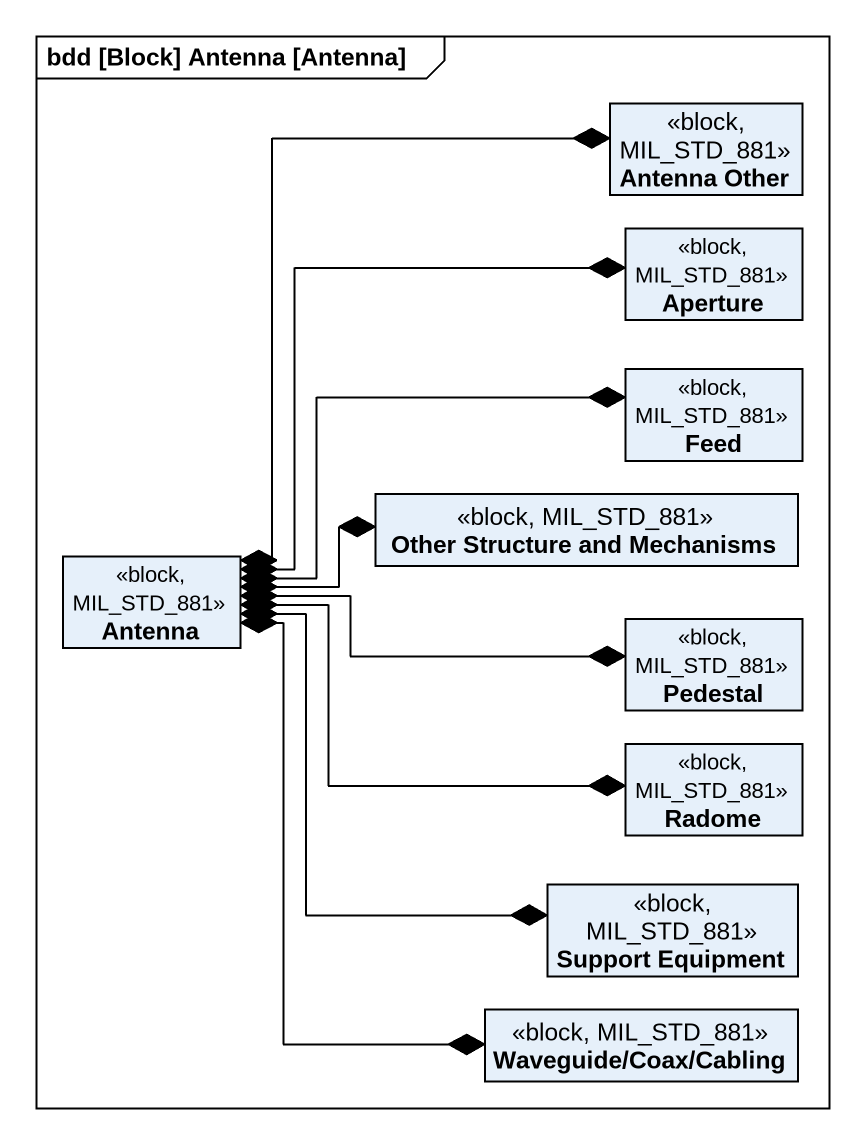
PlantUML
@startuml
mainframe bdd [Block] Antenna [Antenna]
hide circle
hide empty members
class "Antenna Other" as Antenna_Other <<block, MIL_STD_881>>
class Aperture <<block, MIL_STD_881>>
class Feed <<block, MIL_STD_881>>
class "Other Structure and Mechanisms" as Other_Structure_and <<block, MIL_STD_881>>
class Antenna <<block, MIL_STD_881>>
class Pedestal <<block, MIL_STD_881>>
class Radome <<block, MIL_STD_881>>
class "Support Equipment" as Support_Equipment <<block, MIL_STD_881>>
class "Waveguide/Coax/Cabling" as Waveguide_Coax_Cabling <<block, MIL_STD_881>>
Antenna *-up-* Antenna_Other
Antenna *-right-* Aperture
Antenna *-right-* Feed
Antenna *-right-* Other_Structure_and
Antenna *-right-* Pedestal
Antenna *-right-* Radome
Antenna *--* Support_Equipment
Antenna *--* Waveguide_Coax_Cabling
@enduml
